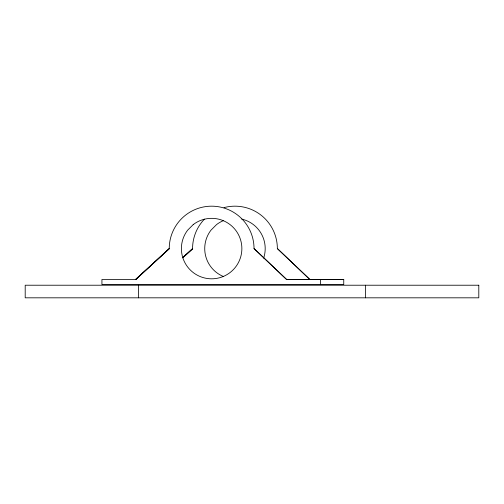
<?xml version="1.0" encoding="UTF-8"?>
<svg xmlns="http://www.w3.org/2000/svg" width="504" height="504" viewBox="0 0 504 504"><rect width="100%" height="100%" fill="white"/><g stroke="black" fill="none" stroke-linecap="round" stroke-linejoin="round"><path stroke-width="0.76" d="M135.872 279.481L169.237 248.573A42.393 42.393 0 0 1 211.636 206.18A42.393 42.393 0 0 1 254.029 248.573L286.669 279.619L343.747 279.619M182.788 257.632L192.572 248.573A42.393 42.393 0 0 1 204.473 219.12M169.237 248.573L135.589 279.481L169.237 248.831M182.876 257.481L192.698 248.718L182.788 257.815M136.061 279.481L101.934 279.481L101.934 284.521L343.747 284.521L343.747 279.481L286.669 279.481L254.029 248.573M277.358 248.573L309.998 279.619L277.358 248.573A42.393 42.393 0 0 0 223.99 207.623M365.4 285.22L365.4 297.82M320.418 279.481L320.418 284.521M138.6 285.22L138.6 297.82M241.737 219.108A30.234 30.234 0 0 1 263.649 258.13M223.392 276.507A30.234 30.234 0 0 1 210.974 230.171L216.556 224.589A30.234 30.234 0 0 1 223.392 220.639M193.227 224.589L187.646 230.171A30.234 30.234 0 0 0 205.09 278.095A30.234 30.234 0 0 0 241.151 242.027A30.234 30.234 0 0 0 193.227 224.589M478.8 285.22L25.2 285.22L25.2 297.82L478.8 297.82L478.8 285.22"/></g></svg>
